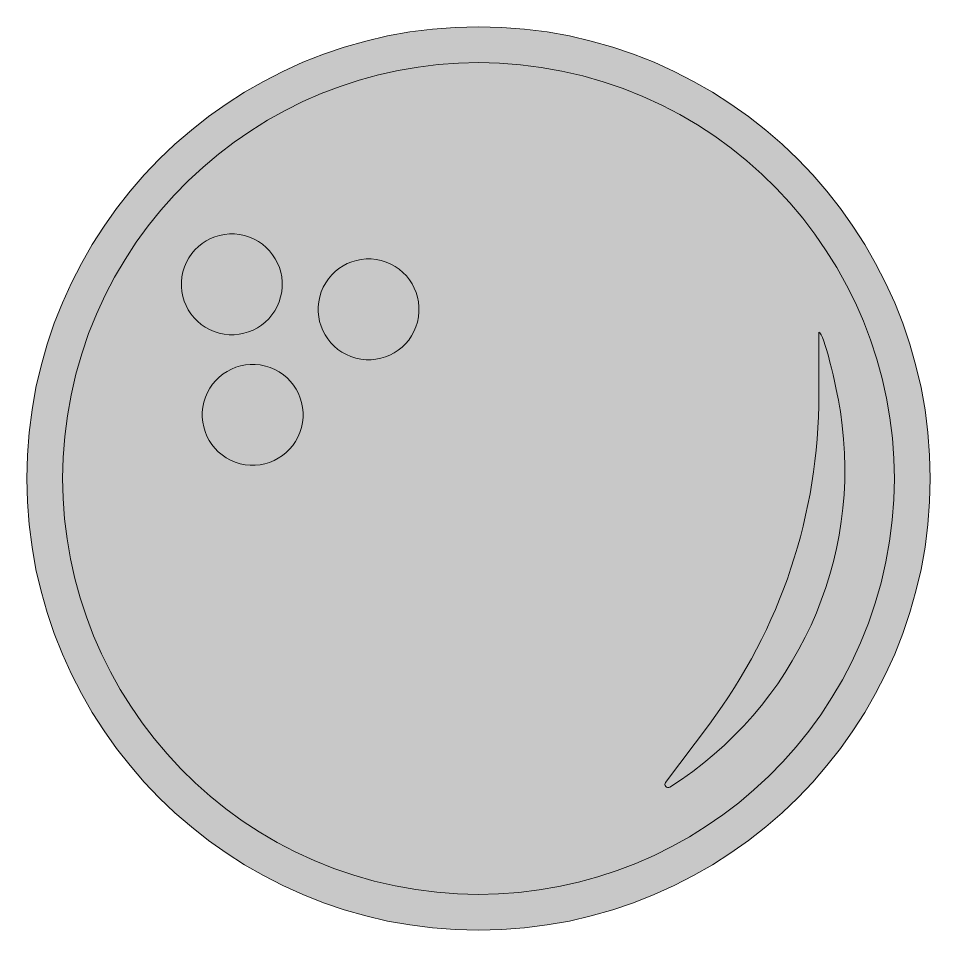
# Model space of a CAD drawing. Header units: inches. Extents: x -0.1 to 10.1, y -10.1 to 0.1.
import ezdxf

# ---------------------------------------------------------------- set-up
doc = ezdxf.new("R2010")
doc.units = ezdxf.units.IN
doc.header["$MEASUREMENT"] = 0
doc.layers.add('Layer 1', color=7, linetype='Continuous')

# ---------------------------------------------------------------- blocks, each defined once
blk = doc.blocks.new('block 2')
at = {"layer": 'Layer 1', "true_color": 0xee3c39}
h = blk.add_hatch(color=20, dxfattribs=at)
h.dxf.hatch_style = 2
edge = h.paths.add_edge_path()
edge.add_spline(control_points=[(6.16, -0.569), (3.703, 0.068), (1.186, -1.414), (0.55, -3.871), (-0.087, -6.328), (1.394, -8.845), (3.852, -9.481), (6.309, -10.118), (8.826, -8.637), (9.462, -6.179), (10.099, -3.722), (8.617, -1.205), (6.16, -0.569)], knot_values=[0, 0, 0, 0, 1, 1, 1, 2, 2, 2, 3, 3, 3, 4, 4, 4, 4], degree=3, periodic=1)
edge = h.paths.add_edge_path()
edge.add_spline(control_points=[(1.735, -2.736), (1.812, -2.437), (2.117, -2.258), (2.415, -2.335), (2.714, -2.413), (2.893, -2.717), (2.816, -3.016), (2.738, -3.314), (2.434, -3.494), (2.135, -3.416), (1.837, -3.339), (1.657, -3.034), (1.735, -2.736)], knot_values=[0, 0, 0, 0, 1, 1, 1, 2, 2, 2, 3, 3, 3, 4, 4, 4, 4], degree=3, periodic=1)
edge = h.paths.add_edge_path()
edge.add_spline(control_points=[(2.367, -4.861), (2.068, -4.783), (1.889, -4.479), (1.966, -4.18), (2.043, -3.882), (2.348, -3.702), (2.647, -3.78), (2.945, -3.857), (3.124, -4.162), (3.047, -4.46), (2.97, -4.759), (2.665, -4.938), (2.367, -4.861)], knot_values=[0, 0, 0, 0, 1, 1, 1, 2, 2, 2, 3, 3, 3, 4, 4, 4, 4], degree=3, periodic=1)
edge = h.paths.add_edge_path()
edge.add_spline(control_points=[(3.649, -3.693), (3.351, -3.616), (3.172, -3.311), (3.249, -3.013), (3.326, -2.714), (3.631, -2.535), (3.929, -2.612), (4.228, -2.69), (4.407, -2.994), (4.33, -3.293), (4.253, -3.591), (3.948, -3.771), (3.649, -3.693)], knot_values=[0, 0, 0, 0, 1, 1, 1, 2, 2, 2, 3, 3, 3, 4, 4, 4, 4], degree=3, periodic=1)
edge = h.paths.add_edge_path()
edge.add_spline(control_points=[(7.124, -8.441), (7.091, -8.462), (7.054, -8.42), (7.077, -8.389), (7.077, -8.389), (7.561, -7.744), (7.561, -7.744), (8.35, -6.692), (8.776, -5.412), (8.774, -4.097), (8.774, -4.097), (8.773, -3.405), (8.773, -3.405), (8.831, -3.42), (8.964, -3.981), (9.011, -4.283), (9.269, -5.926), (8.517, -7.561), (7.124, -8.441)], knot_values=[0, 0, 0, 0, 1, 1, 1, 2, 2, 2, 3, 3, 3, 4, 4, 4, 5, 5, 5, 6, 6, 6, 6], degree=3, periodic=1)
at = {"layer": 'Layer 1', "true_color": 0x333333}
h = blk.add_hatch(color=250, dxfattribs=at)
h.dxf.hatch_style = 2
edge = h.paths.add_edge_path()
edge.add_spline(control_points=[(5.006, -10.025), (2.249, -10.025), (0.006, -7.782), (0.006, -5.025), (0.006, -2.268), (2.249, -0.025), (5.006, -0.025), (7.763, -0.025), (10.006, -2.268), (10.006, -5.025), (10.006, -7.782), (7.763, -10.025), (5.006, -10.025)], knot_values=[0, 0, 0, 0, 1, 1, 1, 2, 2, 2, 3, 3, 3, 4, 4, 4, 4], degree=3, periodic=1)
at = {"layer": 'Layer 1', "lineweight": 0}
for points, knots in [([(6.16, -0.569), (3.703, 0.068), (1.186, -1.414), (0.55, -3.871), (-0.087, -6.328), (1.394, -8.845), (3.852, -9.481), (6.309, -10.118), (8.826, -8.637), (9.462, -6.179), (10.099, -3.722), (8.617, -1.205), (6.16, -0.569)], [0, 0, 0, 0, 1, 1, 1, 2, 2, 2, 3, 3, 3, 4, 4, 4, 4]), ([(5.006, -10.025), (2.249, -10.025), (0.006, -7.782), (0.006, -5.025), (0.006, -2.268), (2.249, -0.025), (5.006, -0.025), (7.763, -0.025), (10.006, -2.268), (10.006, -5.025), (10.006, -7.782), (7.763, -10.025), (5.006, -10.025)], [0, 0, 0, 0, 1, 1, 1, 2, 2, 2, 3, 3, 3, 4, 4, 4, 4]), ([(1.735, -2.736), (1.812, -2.437), (2.117, -2.258), (2.415, -2.335), (2.714, -2.413), (2.893, -2.717), (2.816, -3.016), (2.738, -3.314), (2.434, -3.494), (2.135, -3.416), (1.837, -3.339), (1.657, -3.034), (1.735, -2.736)], [0, 0, 0, 0, 1, 1, 1, 2, 2, 2, 3, 3, 3, 4, 4, 4, 4]), ([(3.649, -3.693), (3.351, -3.616), (3.172, -3.311), (3.249, -3.013), (3.326, -2.714), (3.631, -2.535), (3.929, -2.612), (4.228, -2.69), (4.407, -2.994), (4.33, -3.293), (4.253, -3.591), (3.948, -3.771), (3.649, -3.693)], [0, 0, 0, 0, 1, 1, 1, 2, 2, 2, 3, 3, 3, 4, 4, 4, 4]), ([(7.124, -8.441), (7.091, -8.462), (7.054, -8.42), (7.077, -8.389), (7.077, -8.389), (7.561, -7.744), (7.561, -7.744), (8.35, -6.692), (8.776, -5.412), (8.774, -4.097), (8.774, -4.097), (8.773, -3.405), (8.773, -3.405), (8.831, -3.42), (8.964, -3.981), (9.011, -4.283), (9.269, -5.926), (8.517, -7.561), (7.124, -8.441)], [0, 0, 0, 0, 1, 1, 1, 2, 2, 2, 3, 3, 3, 4, 4, 4, 5, 5, 5, 6, 6, 6, 6]), ([(2.367, -4.861), (2.068, -4.783), (1.889, -4.479), (1.966, -4.18), (2.043, -3.882), (2.348, -3.702), (2.647, -3.78), (2.945, -3.857), (3.124, -4.162), (3.047, -4.46), (2.97, -4.759), (2.665, -4.938), (2.367, -4.861)], [0, 0, 0, 0, 1, 1, 1, 2, 2, 2, 3, 3, 3, 4, 4, 4, 4])]:
    blk.add_open_spline(points, degree=3, knots=knots, dxfattribs=at)

msp = doc.modelspace()

# ---------------------------------------------------------------- block references
at = {"layer": 'Layer 1'}
msp.add_blockref('block 2', (0, 0), dxfattribs=at)

doc.saveas('drawing.dxf')
